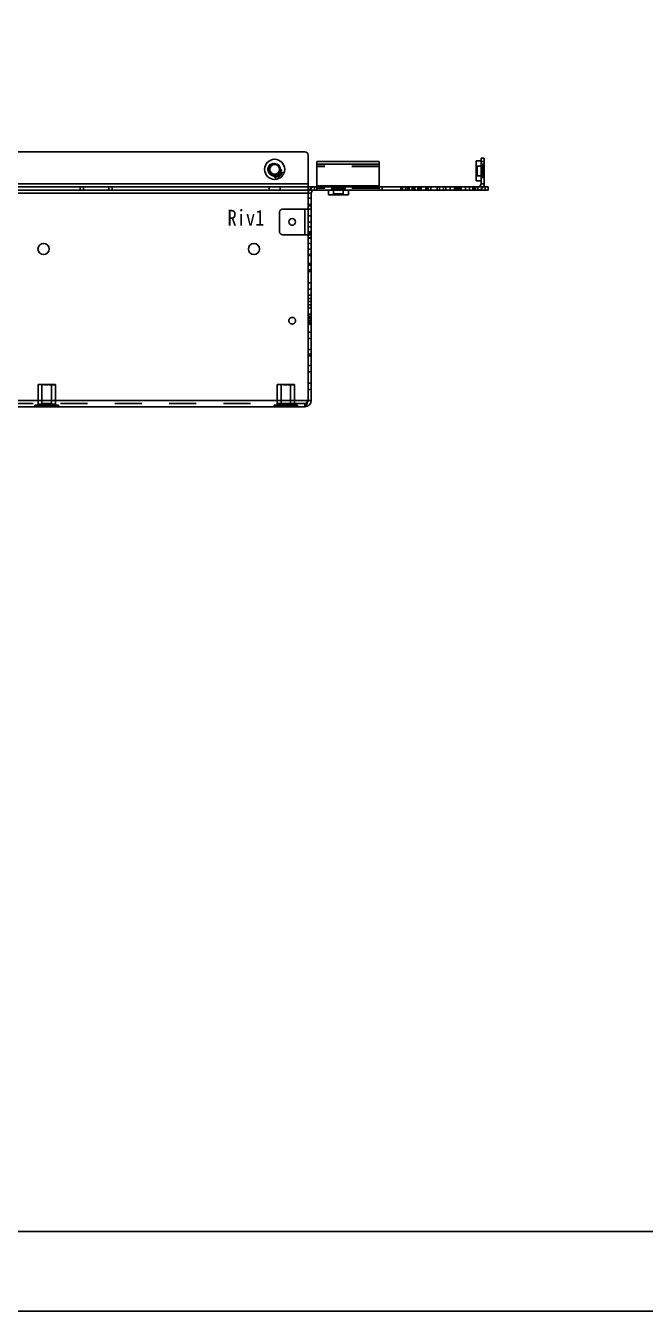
# Model space of a CAD drawing. Header units: millimetres. Extents: x 0 to 8948, y -1340 to 1100.
# Drawn here: x 2296.4 to 2490.8, y 0 to 403.5 of the extents above; entities that cross this region are included whole.
import ezdxf

# ---------------------------------------------------------------- set-up
doc = ezdxf.new("R2010")
doc.units = ezdxf.units.MM
doc.header["$LTSCALE"] = 85.25
doc.linetypes.add('HIDDEN', pattern=[0.2, 0.1, -0.1])
doc.layers.get('0').update_dxf_attribs({"linetype": 'CONTINUOUS'})
for name, color, linetype in [('02___PRT_ALL_AXES', 7, 'CONTINUOUS'), ('03___PRT_ALL_CURVES', 7, 'CONTINUOUS'), ('DEFAULT_2', 8, 'HIDDEN')]:
    doc.layers.add(name, color=color, linetype=linetype)
doc.styles.get("Standard").update_dxf_attribs({"font": 'txt', "width": 0.85})

msp = doc.modelspace()

# ---------------------------------------------------------------- linework, layer by layer
at = {"color": 7, "linetype": 'Continuous'}
for p, q in [((2384.039, 363.899), (2276.539, 363.899)), ((2385.039, 351.899), (2385.039, 362.899)), ((2387.789, 360.899), (2407.289, 360.899)), ((2387.789, 352.899), (2387.789, 360.899)), ((2387.789, 360.02), (2407.289, 360.02)), ((2407.289, 352.899), (2407.289, 360.899)), ((2439.289, 361.049), (2437.789, 361.049)), ((2437.789, 361.049), (2437.789, 354.749)), ((2439.289, 361.899), (2440.289, 361.899)), ((2439.289, 353.899), (2439.289, 361.899)), ((2439.289, 360.899), (2440.289, 360.899)), ((2374.631, 355.933), (2374.644, 355.934)), ((2374.631, 355.933), (2374.635, 355.797)), ((2374.909, 356.234), (2374.898, 356.233)), ((2374.909, 356.234), (2374.902, 356.338)), ((2375.33, 356.102), (2375.124, 356.039)), ((2375.124, 356.039), (2375.135, 356.001)), ((2375.135, 356.001), (2375.341, 356.064)), ((2375.294, 356.455), (2375.302, 356.443)), ((2375.302, 356.443), (2375.378, 356.477)), ((2375.341, 356.064), (2375.33, 356.102)), ((2375.378, 356.477), (2375.625, 356.066)), ((2375.406, 356.481), (2375.893, 356.141)), ((2375.648, 356.079), (2375.406, 356.481)), ((2375.846, 356.261), (2375.441, 356.544)), ((2375.608, 356.002), (2375.569, 355.968)), ((2375.569, 355.968), (2375.577, 355.956)), ((2375.771, 356.09), (2375.695, 356.055)), ((2375.771, 356.742), (2375.846, 356.261)), ((2375.779, 356.078), (2375.771, 356.09)), ((2375.808, 356.678), (2376.027, 356.314)), ((2375.893, 356.141), (2375.808, 356.678)), ((2376.083, 356.356), (2375.87, 356.709)), ((2375.882, 356.779), (2375.925, 356.818)), ((2375.925, 356.818), (2375.917, 356.831)), ((2376.025, 356.256), (2375.984, 356.218)), ((2375.984, 356.218), (2375.991, 356.206)), ((2376.052, 356.834), (2376.07, 356.84)), ((2376.206, 356.352), (2376.132, 356.326)), ((2376.214, 356.34), (2376.206, 356.352)), ((2376.229, 356.787), (2376.248, 356.783)), ((2376.339, 356.552), (2376.345, 356.535)), ((2376.451, 357.663), (2376.439, 357.635)), ((2376.933, 357.462), (2376.451, 357.663)), ((2376.495, 357.579), (2376.91, 357.407)), ((2376.518, 357.453), (2376.495, 357.579)), ((2376.497, 357.447), (2376.518, 357.453)), ((2376.653, 357.201), (2376.539, 357.018)), ((2376.539, 357.018), (2376.572, 356.997)), ((2376.572, 356.997), (2376.686, 357.18)), ((2376.686, 357.18), (2376.653, 357.201)), ((2376.93, 357.364), (2376.92, 357.317)), ((2376.92, 357.317), (2376.933, 357.312)), ((2377.001, 357.514), (2376.979, 357.478)), ((2377.015, 357.508), (2377.001, 357.514)), ((2068.039, 352.899), (2441.539, 352.899)), ((2385.039, 353.899), (2069.039, 353.899)), ((2313.539, 352.899), (2313.539, 351.899)), ((2314.539, 352.899), (2314.539, 351.899)), ((2322.539, 352.899), (2322.539, 351.899)), ((2323.539, 352.899), (2323.539, 351.899)), ((2387.789, 353.191), (2407.289, 353.191)), ((2391.389, 351.899), (2391.389, 350.399)), ((2397.689, 351.899), (2397.689, 350.399)), ((2422.539, 352.899), (2422.539, 351.899)), ((2423.539, 352.899), (2423.539, 351.899)), ((2431.539, 352.899), (2431.539, 351.899)), ((2432.539, 352.899), (2432.539, 351.899)), ((2439.289, 354.749), (2437.789, 354.749)), ((2440.289, 353.899), (2439.289, 353.899)), ((2440.539, 352.899), (2440.539, 351.899)), ((2441.539, 352.899), (2441.539, 351.899)), ((2385.039, 350.899), (2386.039, 350.899)), ((2386.041, 350.952), (2385.042, 351.006)), ((2391.389, 350.399), (2397.689, 350.399)), ((2386.039, 346.899), (2385.039, 346.899)), ((2386.039, 336.899), (2385.039, 336.899)), ((2385.039, 285.899), (2386.039, 285.899)), ((1723.341, 0), (3273.341, 0))]:
    msp.add_line(p, q, dxfattribs=at)
at = {"color": 3, "linetype": 'Continuous'}
for p, q in [((2440.289, 361.899), (2440.289, 353.899)), ((2069.039, 351.899), (2441.539, 351.899)), ((2385.039, 285.899), (2385.039, 351.899)), ((2385.039, 350.899), (2069.039, 350.899)), ((2386.039, 285.899), (2386.039, 350.899)), ((2386.039, 345.899), (2385.039, 345.899)), ((2385.039, 337.899), (2386.039, 337.899)), ((2385.039, 285.899), (2069.039, 285.899)), ((2070.039, 283.899), (2384.039, 283.899))]:
    msp.add_line(p, q, dxfattribs=at)
at = {"color": 7, "linetype": 'Continuous'}
msp.add_lwpolyline([(1748.341, 25), (3248.341, 25), (3248.341, 1075), (1748.341, 1075)], close=True, dxfattribs=at)
for radius in [3.15, 1.8, 1.5]:
    msp.add_circle((2374.539, 358.399), radius, dxfattribs=at)
for centre, radius, start, end in [((2384.039, 362.899), 1, 0, 90), ((2375.106, 358.017), 1.438, 297.53662, 301.08982), ((2387.039, 350.899), 2, 149.85065, 176.92308), ((2438.289, 353.899), 1, 270, 0), ((2384.039, 285.899), 1, 324.96851, 0)]:
    msp.add_arc(centre, radius, start, end, dxfattribs=at)
at = {"color": 3, "linetype": 'Continuous'}
for centre, radius, start, end in [((2387.039, 350.899), 1, 90, 180), ((2438.289, 353.899), 2, 329.86467, 0), ((2384.039, 285.899), 2, 270, 0)]:
    msp.add_arc(centre, radius, start, end, dxfattribs=at)
at = {"color": 7, "linetype": 'Continuous'}
for points in [[(2374.642, 356.308), (2374.611, 356.276), (2374.599, 356.239), (2374.603, 356.197)], [(2374.603, 356.197), (2374.607, 356.163), (2374.622, 356.133), (2374.65, 356.109)], [(2374.635, 355.797), (2374.686, 355.774), (2374.741, 355.766), (2374.8, 355.772)], [(2374.767, 356.364), (2374.713, 356.358), (2374.671, 356.339), (2374.642, 356.308)], [(2374.71, 355.83), (2374.676, 355.855), (2374.654, 355.89), (2374.644, 355.934)], [(2374.65, 356.231), (2374.647, 356.257), (2374.656, 356.279), (2374.676, 356.3)], [(2374.682, 356.179), (2374.662, 356.193), (2374.652, 356.211), (2374.65, 356.231)], [(2374.65, 356.109), (2374.678, 356.085), (2374.724, 356.061), (2374.791, 356.035)], [(2374.676, 356.3), (2374.695, 356.321), (2374.722, 356.334), (2374.755, 356.338)], [(2374.801, 356.122), (2374.742, 356.145), (2374.702, 356.164), (2374.682, 356.179)], [(2374.816, 355.798), (2374.778, 355.794), (2374.743, 355.804), (2374.71, 355.83)], [(2374.755, 356.338), (2374.823, 356.345), (2374.871, 356.31), (2374.897, 356.234)], [(2374.902, 356.338), (2374.865, 356.36), (2374.819, 356.369), (2374.767, 356.364)], [(2374.791, 356.035), (2374.839, 356.016), (2374.872, 355.999), (2374.894, 355.983)], [(2374.8, 355.772), (2374.863, 355.779), (2374.91, 355.799), (2374.942, 355.834)], [(2374.933, 356.057), (2374.905, 356.077), (2374.861, 356.098), (2374.801, 356.122)], [(2374.903, 355.839), (2374.88, 355.815), (2374.852, 355.802), (2374.816, 355.798)], [(2374.894, 355.983), (2374.916, 355.967), (2374.929, 355.946), (2374.931, 355.919)], [(2374.931, 355.919), (2374.935, 355.89), (2374.925, 355.863), (2374.903, 355.839)], [(2374.982, 355.962), (2374.978, 356.006), (2374.961, 356.038), (2374.933, 356.057)], [(2374.942, 355.834), (2374.974, 355.868), (2374.988, 355.912), (2374.982, 355.962)], [(2375.37, 356.498), (2375.329, 356.473), (2375.304, 356.459), (2375.294, 356.455)], [(2375.441, 356.544), (2375.428, 356.534), (2375.405, 356.519), (2375.37, 356.498)], [(2375.577, 355.956), (2375.617, 355.982), (2375.65, 356.003), (2375.677, 356.019)], [(2375.635, 356.036), (2375.634, 356.029), (2375.625, 356.017), (2375.608, 356.002)], [(2375.625, 356.066), (2375.633, 356.053), (2375.636, 356.043), (2375.635, 356.036)], [(2375.695, 356.055), (2375.678, 356.047), (2375.663, 356.055), (2375.648, 356.079)], [(2375.677, 356.019), (2375.713, 356.041), (2375.747, 356.06), (2375.779, 356.078)], [(2375.917, 356.831), (2375.896, 356.816), (2375.873, 356.801), (2375.848, 356.786)], [(2375.87, 356.709), (2375.861, 356.724), (2375.857, 356.736), (2375.859, 356.746)], [(2375.859, 356.746), (2375.861, 356.756), (2375.869, 356.766), (2375.882, 356.779)], [(2375.991, 356.206), (2376.032, 356.233), (2376.068, 356.255), (2376.101, 356.275)], [(2376.026, 356.944), (2376.024, 356.911), (2376.033, 356.875), (2376.052, 356.834)], [(2376.041, 356.281), (2376.041, 356.274), (2376.035, 356.265), (2376.025, 356.256)], [(2376.066, 357.034), (2376.04, 357.005), (2376.028, 356.975), (2376.026, 356.944)], [(2376.027, 356.314), (2376.036, 356.298), (2376.041, 356.287), (2376.041, 356.281)], [(2376.07, 356.84), (2376.058, 356.867), (2376.052, 356.894), (2376.056, 356.92)], [(2376.056, 356.92), (2376.06, 356.946), (2376.069, 356.968), (2376.086, 356.986)], [(2376.145, 357.077), (2376.115, 357.073), (2376.088, 357.059), (2376.066, 357.034)], [(2376.107, 356.325), (2376.101, 356.329), (2376.093, 356.339), (2376.083, 356.356)], [(2376.086, 356.986), (2376.102, 357.005), (2376.122, 357.015), (2376.144, 357.017)], [(2376.101, 356.275), (2376.125, 356.29), (2376.163, 356.311), (2376.214, 356.34)], [(2376.132, 356.326), (2376.122, 356.322), (2376.113, 356.322), (2376.107, 356.325)], [(2376.144, 357.017), (2376.166, 357.019), (2376.187, 357.012), (2376.206, 356.996)], [(2376.216, 357.06), (2376.198, 357.076), (2376.175, 357.081), (2376.145, 357.077)], [(2376.206, 356.996), (2376.231, 356.973), (2376.239, 356.92), (2376.231, 356.838)], [(2376.25, 356.997), (2376.245, 357.023), (2376.233, 357.044), (2376.216, 357.06)], [(2376.231, 356.838), (2376.229, 356.82), (2376.228, 356.803), (2376.229, 356.787)], [(2376.248, 356.783), (2376.249, 356.813), (2376.256, 356.838), (2376.271, 356.855)], [(2376.251, 356.895), (2376.255, 356.937), (2376.254, 356.97), (2376.25, 356.997)], [(2376.352, 356.947), (2376.312, 356.947), (2376.279, 356.929), (2376.251, 356.895)], [(2376.271, 356.855), (2376.291, 356.876), (2376.316, 356.885), (2376.348, 356.882)], [(2376.345, 356.571), (2376.34, 356.566), (2376.338, 356.559), (2376.339, 356.552)], [(2376.381, 356.587), (2376.364, 356.584), (2376.352, 356.579), (2376.345, 356.571)], [(2376.345, 356.535), (2376.355, 356.525), (2376.372, 356.526), (2376.393, 356.536)], [(2376.348, 356.882), (2376.38, 356.879), (2376.41, 356.866), (2376.438, 356.84)], [(2376.461, 356.902), (2376.428, 356.933), (2376.391, 356.948), (2376.352, 356.947)], [(2376.467, 356.625), (2376.452, 356.608), (2376.423, 356.595), (2376.381, 356.587)], [(2376.393, 356.536), (2376.415, 356.545), (2376.44, 356.565), (2376.468, 356.596)], [(2376.438, 356.84), (2376.473, 356.809), (2376.492, 356.772), (2376.497, 356.73)], [(2376.439, 357.635), (2376.469, 357.559), (2376.488, 357.497), (2376.497, 357.447)], [(2376.53, 356.756), (2376.528, 356.814), (2376.505, 356.863), (2376.461, 356.902)], [(2376.497, 356.73), (2376.502, 356.687), (2376.492, 356.652), (2376.467, 356.625)], [(2376.468, 356.596), (2376.512, 356.644), (2376.533, 356.698), (2376.53, 356.756)], [(2376.91, 357.407), (2376.928, 357.399), (2376.935, 357.385), (2376.93, 357.364)], [(2376.979, 357.478), (2376.967, 357.459), (2376.952, 357.454), (2376.933, 357.462)], [(2376.933, 357.312), (2376.943, 357.341), (2376.956, 357.374), (2376.971, 357.411)], [(2376.971, 357.411), (2376.986, 357.447), (2377.001, 357.479), (2377.015, 357.508)]]:
    msp.add_open_spline(points, degree=3, dxfattribs=at)
at = {"color": 3, "linetype": 'Continuous'}
msp.add_open_spline([(2385.039, 285.899), (2384.958, 285.643), (2384.805, 285.166), (2384.604, 284.609), (2384.426, 284.248), (2384.289, 284.03), (2384.137, 283.899), (2384.039, 283.899)], degree=3, knots=[0, 0, 0, 0, 0.3508799, 0.6538995, 0.7752095, 0.8724418, 1, 1, 1, 1], dxfattribs=at)
at = {"layer": '02___PRT_ALL_AXES', "color": 8, "linetype": 'HIDDEN'}
for p, q in [((2439.289, 359.999), (2440.289, 359.999)), ((2439.289, 355.799), (2439.289, 359.999)), ((2440.289, 355.799), (2440.289, 359.999)), ((2440.289, 357.899), (2439.289, 357.899)), ((2439.289, 355.799), (2440.289, 355.799)), ((2372.789, 352.899), (2376.289, 352.899)), ((2372.789, 352.899), (2372.789, 351.899)), ((2372.789, 351.899), (2376.289, 351.899)), ((2376.289, 352.899), (2376.289, 351.899)), ((2385.039, 351.899), (2385.039, 352.899)), ((2396.039, 352.899), (2393.039, 352.899)), ((2393.039, 351.899), (2393.039, 352.899)), ((2396.039, 351.899), (2393.039, 351.899)), ((2396.039, 351.899), (2396.039, 352.899)), ((2414.139, 352.899), (2418.329, 352.899)), ((2414.139, 352.899), (2414.139, 351.899)), ((2414.139, 351.899), (2418.329, 351.899)), ((2414.629, 352.899), (2414.629, 351.899)), ((2415.599, 352.899), (2415.599, 351.899)), ((2416.229, 352.899), (2416.229, 351.899)), ((2416.239, 352.899), (2416.239, 351.899)), ((2416.729, 352.899), (2416.729, 351.899)), ((2417.699, 352.899), (2417.699, 351.899)), ((2418.329, 352.899), (2418.329, 351.899)), ((2427.529, 352.899), (2429.629, 352.899)), ((2427.529, 352.899), (2427.529, 351.899)), ((2427.529, 351.899), (2429.629, 351.899)), ((2429.629, 352.899), (2429.629, 351.899)), ((2430.989, 352.899), (2433.089, 352.899)), ((2430.989, 352.899), (2430.989, 351.899)), ((2430.989, 351.899), (2433.089, 351.899)), ((2432.039, 351.899), (2432.039, 352.899)), ((2433.089, 352.899), (2433.089, 351.899)), ((2385.039, 335.149), (2386.039, 335.149)), ((2385.039, 331.649), (2385.039, 335.149)), ((2386.039, 331.649), (2386.039, 335.149)), ((2386.039, 333.399), (2385.039, 333.399)), ((2385.039, 331.649), (2386.039, 331.649)), ((2386.039, 310.899), (2385.039, 310.899)), ((2385.039, 309.849), (2386.039, 309.849)), ((2300.339, 284.699), (2300.339, 290.899)), ((2301.539, 290.899), (2304.539, 290.899)), ((2301.539, 283.899), (2301.539, 290.899)), ((2304.539, 283.899), (2304.539, 290.899)), ((2305.739, 284.699), (2305.739, 290.899)), ((2375.339, 284.699), (2375.339, 290.899)), ((2376.539, 290.899), (2379.539, 290.899)), ((2376.539, 283.899), (2376.539, 290.899)), ((2379.539, 283.899), (2379.539, 290.899)), ((2380.739, 284.699), (2380.739, 290.899)), ((2301.539, 284.899), (2304.539, 284.899)), ((2301.539, 283.899), (2304.539, 283.899)), ((2376.539, 284.899), (2379.539, 284.899)), ((2376.539, 283.899), (2379.539, 283.899))]:
    msp.add_line(p, q, dxfattribs=at)
for centre, radius in [((2374.539, 358.399), 2.1), ((2380.039, 310.899), 1.05)]:
    msp.add_circle(centre, radius, dxfattribs=at)
at = {"layer": '02___PRT_ALL_AXES', "color": 3, "linetype": 'Continuous'}
for centre, radius in [((2380.039, 341.899), 1.05), ((2302.039, 333.399), 1.75), ((2368.039, 333.399), 1.75)]:
    msp.add_circle(centre, radius, dxfattribs=at)
at = {"layer": '03___PRT_ALL_CURVES', "color": 8, "linetype": 'HIDDEN'}
msp.add_line((2405.039, 352.899), (2400.039, 352.899), dxfattribs=at)
at = {"layer": 'DEFAULT_2', "color": 8, "linetype": 'HIDDEN'}
for p, q in [((2407.289, 359.899), (2387.789, 359.899)), ((2407.289, 359.313), (2387.789, 359.313)), ((2438.089, 359.399), (2437.789, 359.699)), ((2439.959, 359.399), (2438.089, 359.399)), ((2438.089, 359.399), (2438.089, 356.399)), ((2439.669, 360.024), (2439.289, 360.024)), ((2440.159, 360.024), (2439.669, 359.798)), ((2439.669, 355.774), (2439.669, 360.024)), ((2440.259, 359.699), (2439.959, 359.399)), ((2439.959, 359.399), (2439.959, 356.399)), ((2440.259, 360.024), (2440.159, 360.024)), ((2440.159, 360.024), (2440.159, 355.774)), ((2440.259, 355.774), (2440.259, 360.024)), ((2437.809, 357.163), (2437.789, 357.163)), ((2437.789, 357.135), (2437.809, 357.135)), ((2437.809, 357.079), (2437.789, 357.079)), ((2437.809, 357.014), (2437.789, 357.014)), ((2437.809, 357.008), (2437.789, 357.008)), ((2437.789, 356.978), (2437.809, 356.978)), ((2437.809, 356.962), (2437.789, 356.962)), ((2437.789, 356.959), (2437.809, 356.959)), ((2437.809, 356.953), (2437.789, 356.953)), ((2437.809, 356.947), (2437.789, 356.947)), ((2437.809, 356.911), (2437.789, 356.911)), ((2437.789, 356.907), (2437.809, 356.907)), ((2437.809, 356.864), (2437.789, 356.864)), ((2437.809, 356.817), (2437.789, 356.817)), ((2437.789, 356.812), (2437.809, 356.812)), ((2437.809, 356.701), (2437.789, 356.701)), ((2437.809, 356.68), (2437.789, 356.68)), ((2437.809, 356.578), (2437.789, 356.578)), ((2437.809, 356.577), (2437.789, 356.577)), ((2437.809, 356.56), (2437.789, 356.56)), ((2437.809, 356.534), (2437.789, 356.534)), ((2437.809, 356.518), (2437.789, 356.518)), ((2437.809, 356.517), (2437.789, 356.517)), ((2437.809, 356.517), (2437.789, 356.517)), ((2437.809, 356.497), (2437.789, 356.497)), ((2437.809, 356.496), (2437.789, 356.496)), ((2437.809, 356.486), (2437.789, 356.486)), ((2437.809, 356.447), (2437.789, 356.447)), ((2437.809, 356.444), (2437.789, 356.444)), ((2437.809, 356.42), (2437.789, 356.42)), ((2437.809, 356.402), (2437.789, 356.402)), ((2438.089, 356.399), (2437.789, 356.099)), ((2437.809, 356.395), (2437.789, 356.395)), ((2437.809, 356.383), (2437.789, 356.383)), ((2437.809, 356.382), (2437.789, 356.382)), ((2437.809, 356.355), (2437.789, 356.355)), ((2437.809, 356.34), (2437.789, 356.34)), ((2437.809, 356.338), (2437.789, 356.338)), ((2437.809, 356.334), (2437.789, 356.334)), ((2437.789, 356.331), (2437.809, 356.331)), ((2437.809, 356.318), (2437.789, 356.318)), ((2437.809, 356.287), (2437.789, 356.287)), ((2437.809, 356.286), (2437.789, 356.286)), ((2437.789, 356.283), (2437.809, 356.283)), ((2437.809, 356.279), (2437.789, 356.279)), ((2437.809, 356.256), (2437.789, 356.256)), ((2437.809, 356.246), (2437.789, 356.246)), ((2437.809, 356.242), (2437.789, 356.242)), ((2437.809, 356.23), (2437.789, 356.23)), ((2437.789, 356.209), (2437.809, 356.209)), ((2437.809, 356.178), (2437.789, 356.178)), ((2437.809, 356.125), (2437.789, 356.125)), ((2437.809, 356.096), (2437.789, 356.096)), ((2437.809, 356.087), (2437.789, 356.087)), ((2437.809, 356.071), (2437.789, 356.071)), ((2437.809, 356.052), (2437.789, 356.052)), ((2437.789, 356.044), (2437.809, 356.044)), ((2437.809, 356.036), (2437.789, 356.036)), ((2437.789, 356.035), (2437.809, 356.035)), ((2437.789, 356.028), (2437.809, 356.028)), ((2437.809, 355.998), (2437.789, 355.998)), ((2437.809, 355.981), (2437.789, 355.981)), ((2437.809, 355.977), (2437.789, 355.977)), ((2437.809, 355.955), (2437.789, 355.955)), ((2437.809, 355.943), (2437.789, 355.943)), ((2437.809, 355.865), (2437.789, 355.865)), ((2437.809, 355.864), (2437.789, 355.864)), ((2437.809, 355.856), (2437.789, 355.856)), ((2437.809, 355.852), (2437.789, 355.852)), ((2437.809, 355.84), (2437.789, 355.84)), ((2437.809, 355.839), (2437.789, 355.839)), ((2437.809, 355.838), (2437.789, 355.838)), ((2437.789, 355.826), (2437.809, 355.826)), ((2437.809, 355.825), (2437.789, 355.825)), ((2437.789, 355.823), (2437.809, 355.823)), ((2437.789, 355.814), (2437.809, 355.814)), ((2437.809, 355.808), (2437.789, 355.808)), ((2437.809, 355.8), (2437.789, 355.8)), ((2437.809, 355.781), (2437.789, 355.781)), ((2437.809, 355.775), (2437.789, 355.775)), ((2437.809, 355.761), (2437.789, 355.761)), ((2437.809, 355.756), (2437.789, 355.756)), ((2437.809, 355.734), (2437.789, 355.734)), ((2437.809, 355.733), (2437.789, 355.733)), ((2437.809, 355.731), (2437.789, 355.731)), ((2437.809, 355.718), (2437.789, 355.718)), ((2437.789, 355.706), (2437.809, 355.706)), ((2437.809, 355.697), (2437.789, 355.697)), ((2437.809, 355.679), (2437.789, 355.679)), ((2437.809, 355.641), (2437.789, 355.641)), ((2437.809, 355.622), (2437.789, 355.622)), ((2437.809, 355.609), (2437.789, 355.609)), ((2437.809, 355.602), (2437.789, 355.602)), ((2437.809, 355.59), (2437.789, 355.59)), ((2437.809, 355.579), (2437.789, 355.579)), ((2437.809, 355.578), (2437.789, 355.578)), ((2437.789, 355.566), (2437.809, 355.566)), ((2437.809, 355.564), (2437.789, 355.564)), ((2437.809, 355.557), (2437.789, 355.557)), ((2437.789, 355.555), (2437.809, 355.555)), ((2437.789, 355.552), (2437.809, 355.552)), ((2437.809, 355.539), (2437.789, 355.539)), ((2437.809, 355.536), (2437.789, 355.536)), ((2437.809, 355.535), (2437.789, 355.535)), ((2437.809, 355.519), (2437.789, 355.519)), ((2437.809, 355.502), (2437.789, 355.502)), ((2437.809, 355.501), (2437.789, 355.501)), ((2437.809, 355.483), (2437.789, 355.483)), ((2437.809, 355.468), (2437.789, 355.468)), ((2437.809, 355.462), (2437.789, 355.462)), ((2437.789, 355.456), (2437.809, 355.456)), ((2437.809, 355.434), (2437.789, 355.434)), ((2437.809, 355.433), (2437.789, 355.433)), ((2437.809, 355.419), (2437.789, 355.419)), ((2437.809, 355.339), (2437.789, 355.339)), ((2437.809, 355.334), (2437.789, 355.334)), ((2437.809, 355.33), (2437.789, 355.33)), ((2437.809, 355.298), (2437.789, 355.298)), ((2437.789, 355.297), (2437.809, 355.297)), ((2437.809, 355.272), (2437.789, 355.272)), ((2437.789, 355.27), (2437.809, 355.27)), ((2437.809, 357.163), (2437.809, 356.812)), ((2437.809, 356.701), (2437.809, 355.27)), ((2439.959, 356.399), (2438.089, 356.399)), ((2439.669, 355.774), (2439.289, 355.774)), ((2440.159, 355.774), (2439.669, 355.999)), ((2440.259, 356.099), (2439.959, 356.399)), ((2440.259, 355.774), (2440.159, 355.774)), ((2386.039, 352.899), (2386.039, 351.899)), ((2387.039, 351.899), (2387.039, 352.899)), ((2387.789, 352.899), (2387.789, 351.899)), ((2407.289, 352.484), (2387.789, 352.484)), ((2396.664, 352.869), (2392.414, 352.869)), ((2392.414, 352.869), (2392.414, 352.769)), ((2396.664, 352.769), (2392.414, 352.769)), ((2392.639, 352.279), (2392.414, 352.769)), ((2396.664, 352.279), (2392.414, 352.279)), ((2392.414, 352.279), (2392.414, 351.899)), ((2393.039, 352.569), (2392.739, 352.869)), ((2396.039, 352.569), (2393.039, 352.569)), ((2393.039, 352.569), (2393.039, 350.699)), ((2396.039, 352.569), (2396.339, 352.869)), ((2396.039, 352.569), (2396.039, 350.699)), ((2396.439, 352.279), (2396.664, 352.769)), ((2396.664, 352.869), (2396.664, 352.769)), ((2396.664, 352.279), (2396.664, 351.899)), ((2407.289, 352.899), (2407.289, 351.899)), ((2408.289, 351.899), (2408.289, 352.899)), ((2417.989, 351.899), (2417.989, 352.899)), ((2418.479, 351.899), (2418.479, 352.899)), ((2419.449, 351.899), (2419.449, 352.899)), ((2419.589, 351.899), (2419.589, 352.899)), ((2420.079, 351.899), (2420.079, 352.899)), ((2420.179, 351.899), (2420.179, 352.899)), ((2420.489, 351.899), (2420.489, 352.899)), ((2420.499, 351.899), (2420.499, 352.899)), ((2421.929, 351.899), (2421.929, 352.899)), ((2422.729, 351.899), (2422.729, 352.899)), ((2425.479, 351.899), (2425.479, 352.899)), ((2426.289, 351.899), (2426.289, 352.899)), ((2428.289, 351.899), (2428.289, 352.899)), ((2431.679, 351.899), (2431.679, 352.899)), ((2434.429, 351.899), (2434.429, 352.899)), ((2435.629, 351.899), (2435.629, 352.899)), ((2435.689, 351.899), (2435.689, 352.899)), ((2436.689, 351.899), (2436.689, 352.899)), ((2436.699, 351.899), (2436.699, 352.899)), ((2436.979, 351.899), (2436.979, 352.899)), ((2437.589, 351.899), (2437.589, 352.899)), ((2438.289, 351.899), (2438.289, 352.899)), ((2385.039, 349.328), (2386.039, 349.328)), ((2386.039, 347.328), (2385.039, 347.328)), ((2393.039, 350.699), (2392.739, 350.399)), ((2396.039, 350.699), (2393.039, 350.699)), ((2394.603, 350.419), (2394.984, 350.419)), ((2394.603, 350.419), (2394.603, 350.399)), ((2394.603, 350.419), (2394.603, 350.399)), ((2394.631, 350.419), (2394.631, 350.399)), ((2394.635, 350.399), (2394.635, 350.419)), ((2394.642, 350.419), (2394.642, 350.399)), ((2394.644, 350.419), (2394.644, 350.399)), ((2394.65, 350.419), (2394.65, 350.399)), ((2394.65, 350.419), (2394.65, 350.399)), ((2394.676, 350.419), (2394.676, 350.399)), ((2394.682, 350.419), (2394.682, 350.399)), ((2394.71, 350.419), (2394.71, 350.399)), ((2394.755, 350.419), (2394.755, 350.399)), ((2394.767, 350.419), (2394.767, 350.399)), ((2394.791, 350.419), (2394.791, 350.399)), ((2394.8, 350.419), (2394.8, 350.399)), ((2394.801, 350.419), (2394.801, 350.399)), ((2394.816, 350.419), (2394.816, 350.399)), ((2394.894, 350.419), (2394.894, 350.399)), ((2394.898, 350.419), (2394.898, 350.399)), ((2394.902, 350.399), (2394.902, 350.419)), ((2394.903, 350.419), (2394.903, 350.399)), ((2394.909, 350.419), (2394.909, 350.399)), ((2394.931, 350.419), (2394.931, 350.399)), ((2394.932, 350.399), (2394.932, 350.419)), ((2394.933, 350.419), (2394.933, 350.399)), ((2394.942, 350.419), (2394.942, 350.399)), ((2394.982, 350.419), (2394.982, 350.399)), ((2394.984, 350.399), (2394.984, 350.419)), ((2395.124, 350.419), (2397.015, 350.419)), ((2395.124, 350.419), (2395.124, 350.399)), ((2395.135, 350.419), (2395.135, 350.399)), ((2395.294, 350.419), (2395.294, 350.399)), ((2395.302, 350.419), (2395.302, 350.399)), ((2395.33, 350.419), (2395.33, 350.399)), ((2395.341, 350.419), (2395.341, 350.399)), ((2395.37, 350.419), (2395.37, 350.399)), ((2395.378, 350.419), (2395.378, 350.399)), ((2395.406, 350.419), (2395.406, 350.399)), ((2395.441, 350.399), (2395.441, 350.419)), ((2395.569, 350.419), (2395.569, 350.399)), ((2395.577, 350.399), (2395.577, 350.419)), ((2395.608, 350.419), (2395.608, 350.399)), ((2395.625, 350.399), (2395.625, 350.419)), ((2395.635, 350.419), (2395.635, 350.399)), ((2395.648, 350.419), (2395.648, 350.399)), ((2395.677, 350.419), (2395.677, 350.399)), ((2395.695, 350.399), (2395.695, 350.419)), ((2395.771, 350.419), (2395.771, 350.399)), ((2395.771, 350.419), (2395.771, 350.399)), ((2395.779, 350.419), (2395.779, 350.399)), ((2395.808, 350.419), (2395.808, 350.399)), ((2395.846, 350.419), (2395.846, 350.399)), ((2395.848, 350.419), (2395.848, 350.399)), ((2395.859, 350.419), (2395.859, 350.399)), ((2395.859, 350.419), (2395.859, 350.399)), ((2395.87, 350.399), (2395.87, 350.419)), ((2395.882, 350.419), (2395.882, 350.399)), ((2395.893, 350.419), (2395.893, 350.399)), ((2395.917, 350.399), (2395.917, 350.419)), ((2395.925, 350.419), (2395.925, 350.399)), ((2395.984, 350.419), (2395.984, 350.399)), ((2395.991, 350.399), (2395.991, 350.419)), ((2396.025, 350.419), (2396.025, 350.399)), ((2396.026, 350.419), (2396.026, 350.399)), ((2396.027, 350.399), (2396.027, 350.419)), ((2396.039, 350.699), (2396.339, 350.399)), ((2396.041, 350.419), (2396.041, 350.399)), ((2396.052, 350.419), (2396.052, 350.399)), ((2396.055, 350.419), (2396.055, 350.399)), ((2396.056, 350.419), (2396.056, 350.399)), ((2396.066, 350.419), (2396.066, 350.399)), ((2396.07, 350.399), (2396.07, 350.419)), ((2396.083, 350.419), (2396.083, 350.399)), ((2396.086, 350.419), (2396.086, 350.399)), ((2396.101, 350.419), (2396.101, 350.399)), ((2396.107, 350.419), (2396.107, 350.399)), ((2396.132, 350.399), (2396.132, 350.419)), ((2396.144, 350.419), (2396.144, 350.399)), ((2396.145, 350.419), (2396.145, 350.399)), ((2396.206, 350.419), (2396.206, 350.399)), ((2396.206, 350.419), (2396.206, 350.399)), ((2396.214, 350.419), (2396.214, 350.399)), ((2396.216, 350.419), (2396.216, 350.399)), ((2396.229, 350.419), (2396.229, 350.399)), ((2396.231, 350.419), (2396.231, 350.399)), ((2396.234, 350.399), (2396.234, 350.419)), ((2396.248, 350.399), (2396.248, 350.419)), ((2396.25, 350.419), (2396.25, 350.399)), ((2396.251, 350.419), (2396.251, 350.399)), ((2396.254, 350.399), (2396.254, 350.419)), ((2396.271, 350.419), (2396.271, 350.399)), ((2396.339, 350.419), (2396.339, 350.399)), ((2396.345, 350.399), (2396.345, 350.419)), ((2396.348, 350.419), (2396.348, 350.399)), ((2396.352, 350.419), (2396.352, 350.399)), ((2396.381, 350.419), (2396.381, 350.399)), ((2396.393, 350.419), (2396.393, 350.399)), ((2396.438, 350.419), (2396.438, 350.399)), ((2396.439, 350.399), (2396.439, 350.419)), ((2396.451, 350.419), (2396.451, 350.399)), ((2396.461, 350.419), (2396.461, 350.399)), ((2396.467, 350.419), (2396.467, 350.399)), ((2396.468, 350.419), (2396.468, 350.399)), ((2396.495, 350.419), (2396.495, 350.399)), ((2396.497, 350.419), (2396.497, 350.399)), ((2396.498, 350.399), (2396.498, 350.419)), ((2396.518, 350.419), (2396.518, 350.399)), ((2396.53, 350.419), (2396.53, 350.399)), ((2396.539, 350.419), (2396.539, 350.399)), ((2396.572, 350.419), (2396.572, 350.399)), ((2396.653, 350.419), (2396.653, 350.399)), ((2396.686, 350.419), (2396.686, 350.399)), ((2396.91, 350.399), (2396.91, 350.419)), ((2396.92, 350.419), (2396.92, 350.399)), ((2396.93, 350.419), (2396.93, 350.399)), ((2396.932, 350.399), (2396.932, 350.419)), ((2396.933, 350.419), (2396.933, 350.399)), ((2396.933, 350.399), (2396.933, 350.419)), ((2396.971, 350.419), (2396.971, 350.399)), ((2396.979, 350.399), (2396.979, 350.419)), ((2397.001, 350.419), (2397.001, 350.399)), ((2397.015, 350.419), (2397.015, 350.399)), ((2376.039, 338.899), (2376.039, 344.899)), ((2385.039, 345.899), (2377.039, 345.899)), ((2384.039, 345.899), (2384.039, 337.899)), ((2386.039, 343.828), (2385.039, 343.828)), ((2385.039, 341.828), (2386.039, 341.828)), ((2386.039, 340.399), (2385.039, 340.399)), ((2377.039, 337.899), (2385.039, 337.899)), ((2385.039, 338.828), (2386.039, 338.828)), ((2386.039, 338.399), (2385.039, 338.399)), ((2386.039, 336.828), (2385.039, 336.828)), ((2386.039, 333.328), (2385.039, 333.328)), ((2385.039, 331.328), (2386.039, 331.328)), ((2386.039, 328.899), (2385.039, 328.899)), ((2385.039, 328.328), (2386.039, 328.328)), ((2386.039, 326.899), (2385.039, 326.899)), ((2386.039, 326.328), (2385.039, 326.328)), ((2386.039, 322.828), (2385.039, 322.828)), ((2385.039, 320.828), (2386.039, 320.828)), ((2386.039, 318.899), (2385.039, 318.899)), ((2385.039, 317.828), (2386.039, 317.828)), ((2386.039, 316.899), (2385.039, 316.899)), ((2386.039, 315.828), (2385.039, 315.828)), ((2386.039, 314.899), (2385.039, 314.899)), ((2386.039, 312.899), (2385.039, 312.899)), ((2386.039, 312.328), (2385.039, 312.328)), ((2386.039, 311.949), (2385.039, 311.949)), ((2386.039, 311.534), (2385.039, 311.534)), ((2386.039, 310.331), (2385.039, 310.331)), ((2385.039, 310.328), (2386.039, 310.328)), ((2385.039, 307.328), (2386.039, 307.328)), ((2386.039, 305.328), (2385.039, 305.328)), ((2386.039, 301.849), (2385.039, 301.849)), ((2386.039, 301.828), (2385.039, 301.828)), ((2386.039, 300.349), (2385.039, 300.349)), ((2385.039, 299.828), (2386.039, 299.828)), ((2385.039, 296.828), (2386.039, 296.828)), ((2386.039, 294.828), (2385.039, 294.828)), ((2300.339, 290.899), (2305.739, 290.899)), ((2300.339, 284.699), (2300.339, 290.899)), ((2302.351, 290.799), (2302.351, 290.899)), ((2302.351, 290.799), (2303.417, 290.799)), ((2302.419, 290.899), (2302.419, 290.799)), ((2302.475, 290.799), (2302.475, 290.899)), ((2302.529, 290.899), (2302.529, 290.799)), ((2302.606, 290.899), (2302.606, 290.799)), ((2302.763, 290.799), (2302.763, 290.899)), ((2302.854, 290.899), (2302.854, 290.799)), ((2302.93, 290.799), (2302.93, 290.899)), ((2303.223, 290.799), (2303.223, 290.899)), ((2303.23, 290.899), (2303.23, 290.799)), ((2303.277, 290.899), (2303.277, 290.799)), ((2303.349, 290.799), (2303.349, 290.899)), ((2303.417, 290.899), (2303.417, 290.799)), ((2303.706, 290.899), (2303.706, 290.799)), ((2303.706, 290.799), (2305.664, 290.799)), ((2303.732, 290.899), (2303.732, 290.799)), ((2303.734, 290.899), (2303.734, 290.799)), ((2303.783, 290.899), (2303.783, 290.799)), ((2303.822, 290.899), (2303.822, 290.799)), ((2303.824, 290.899), (2303.824, 290.799)), ((2303.856, 290.899), (2303.856, 290.799)), ((2303.897, 290.899), (2303.897, 290.799)), ((2303.933, 290.899), (2303.933, 290.799)), ((2303.934, 290.899), (2303.934, 290.799)), ((2303.989, 290.899), (2303.989, 290.799)), ((2304.006, 290.899), (2304.006, 290.799)), ((2304.039, 290.899), (2304.039, 290.799)), ((2304.069, 290.899), (2304.069, 290.799)), ((2304.078, 290.899), (2304.078, 290.799)), ((2304.106, 290.899), (2304.106, 290.799)), ((2304.108, 290.899), (2304.108, 290.799)), ((2304.11, 290.899), (2304.11, 290.799)), ((2304.118, 290.899), (2304.118, 290.799)), ((2304.154, 290.899), (2304.154, 290.799)), ((2304.162, 290.899), (2304.162, 290.799)), ((2304.175, 290.899), (2304.175, 290.799)), ((2304.181, 290.899), (2304.181, 290.799)), ((2304.183, 290.899), (2304.183, 290.799)), ((2304.222, 290.899), (2304.222, 290.799)), ((2304.225, 290.899), (2304.225, 290.799)), ((2304.25, 290.899), (2304.25, 290.799)), ((2304.266, 290.899), (2304.266, 290.799)), ((2304.272, 290.899), (2304.272, 290.799)), ((2304.277, 290.899), (2304.277, 290.799)), ((2304.278, 290.899), (2304.278, 290.799)), ((2304.28, 290.899), (2304.28, 290.799)), ((2304.322, 290.899), (2304.322, 290.799)), ((2304.339, 290.899), (2304.339, 290.799)), ((2304.343, 290.899), (2304.343, 290.799)), ((2304.346, 290.899), (2304.346, 290.799)), ((2304.354, 290.799), (2304.354, 290.899)), ((2304.361, 290.899), (2304.361, 290.799)), ((2304.385, 290.899), (2304.385, 290.799)), ((2304.387, 290.899), (2304.387, 290.799)), ((2304.419, 290.899), (2304.419, 290.799)), ((2304.429, 290.899), (2304.429, 290.799)), ((2304.457, 290.899), (2304.457, 290.799)), ((2304.498, 290.899), (2304.498, 290.799)), ((2304.506, 290.799), (2304.506, 290.899)), ((2304.508, 290.899), (2304.508, 290.799)), ((2304.526, 290.899), (2304.526, 290.799)), ((2304.532, 290.899), (2304.532, 290.799)), ((2304.542, 290.899), (2304.542, 290.799)), ((2304.546, 290.899), (2304.546, 290.799)), ((2304.562, 290.899), (2304.562, 290.799)), ((2304.588, 290.899), (2304.588, 290.799)), ((2304.612, 290.899), (2304.612, 290.799)), ((2304.616, 290.899), (2304.616, 290.799)), ((2304.625, 290.899), (2304.625, 290.799)), ((2304.63, 290.899), (2304.63, 290.799)), ((2304.631, 290.899), (2304.631, 290.799)), ((2304.644, 290.899), (2304.644, 290.799)), ((2304.646, 290.899), (2304.646, 290.799)), ((2304.65, 290.899), (2304.65, 290.799)), ((2304.674, 290.899), (2304.674, 290.799)), ((2304.72, 290.899), (2304.72, 290.799)), ((2304.768, 290.899), (2304.768, 290.799)), ((2304.772, 290.899), (2304.772, 290.799)), ((2304.78, 290.899), (2304.78, 290.799)), ((2304.796, 290.899), (2304.796, 290.799)), ((2304.798, 290.899), (2304.798, 290.799)), ((2304.807, 290.899), (2304.807, 290.799)), ((2304.831, 290.899), (2304.831, 290.799)), ((2304.839, 290.899), (2304.839, 290.799)), ((2304.842, 290.899), (2304.842, 290.799)), ((2304.857, 290.899), (2304.857, 290.799)), ((2304.865, 290.899), (2304.865, 290.799)), ((2304.869, 290.899), (2304.869, 290.799)), ((2304.884, 290.899), (2304.884, 290.799)), ((2304.963, 290.899), (2304.963, 290.799)), ((2304.987, 290.899), (2304.987, 290.799)), ((2305.007, 290.899), (2305.007, 290.799)), ((2305.012, 290.899), (2305.012, 290.799)), ((2305.633, 290.799), (2305.633, 290.899)), ((2305.664, 290.799), (2305.664, 290.899)), ((2305.739, 284.699), (2305.739, 290.899)), ((2375.339, 290.899), (2380.739, 290.899)), ((2375.339, 284.699), (2375.339, 290.899)), ((2377.351, 290.799), (2377.351, 290.899)), ((2377.351, 290.799), (2378.417, 290.799)), ((2377.419, 290.899), (2377.419, 290.799)), ((2377.475, 290.799), (2377.475, 290.899)), ((2377.529, 290.899), (2377.529, 290.799)), ((2377.606, 290.899), (2377.606, 290.799)), ((2377.763, 290.799), (2377.763, 290.899)), ((2377.854, 290.899), (2377.854, 290.799)), ((2377.93, 290.799), (2377.93, 290.899)), ((2378.223, 290.799), (2378.223, 290.899)), ((2378.23, 290.899), (2378.23, 290.799)), ((2378.277, 290.899), (2378.277, 290.799)), ((2378.349, 290.799), (2378.349, 290.899)), ((2378.417, 290.899), (2378.417, 290.799)), ((2378.706, 290.899), (2378.706, 290.799)), ((2378.706, 290.799), (2380.664, 290.799)), ((2378.732, 290.899), (2378.732, 290.799)), ((2378.734, 290.899), (2378.734, 290.799)), ((2378.783, 290.899), (2378.783, 290.799)), ((2378.822, 290.899), (2378.822, 290.799)), ((2378.824, 290.899), (2378.824, 290.799)), ((2378.856, 290.899), (2378.856, 290.799)), ((2378.897, 290.899), (2378.897, 290.799)), ((2378.933, 290.899), (2378.933, 290.799)), ((2378.934, 290.899), (2378.934, 290.799)), ((2378.989, 290.899), (2378.989, 290.799)), ((2379.006, 290.899), (2379.006, 290.799)), ((2379.039, 290.899), (2379.039, 290.799)), ((2379.069, 290.899), (2379.069, 290.799)), ((2379.078, 290.899), (2379.078, 290.799)), ((2379.106, 290.899), (2379.106, 290.799)), ((2379.108, 290.899), (2379.108, 290.799)), ((2379.11, 290.899), (2379.11, 290.799)), ((2379.118, 290.899), (2379.118, 290.799)), ((2379.154, 290.899), (2379.154, 290.799)), ((2379.162, 290.899), (2379.162, 290.799)), ((2379.175, 290.899), (2379.175, 290.799)), ((2379.181, 290.899), (2379.181, 290.799)), ((2379.183, 290.899), (2379.183, 290.799)), ((2379.222, 290.899), (2379.222, 290.799)), ((2379.225, 290.899), (2379.225, 290.799)), ((2379.25, 290.899), (2379.25, 290.799)), ((2379.266, 290.899), (2379.266, 290.799)), ((2379.272, 290.899), (2379.272, 290.799)), ((2379.277, 290.899), (2379.277, 290.799)), ((2379.278, 290.899), (2379.278, 290.799)), ((2379.28, 290.899), (2379.28, 290.799)), ((2379.322, 290.899), (2379.322, 290.799)), ((2379.339, 290.899), (2379.339, 290.799)), ((2379.343, 290.899), (2379.343, 290.799)), ((2379.346, 290.899), (2379.346, 290.799)), ((2379.354, 290.799), (2379.354, 290.899)), ((2379.361, 290.899), (2379.361, 290.799)), ((2379.385, 290.899), (2379.385, 290.799)), ((2379.387, 290.899), (2379.387, 290.799)), ((2379.419, 290.899), (2379.419, 290.799)), ((2379.429, 290.899), (2379.429, 290.799)), ((2379.457, 290.899), (2379.457, 290.799)), ((2379.498, 290.899), (2379.498, 290.799)), ((2379.506, 290.799), (2379.506, 290.899)), ((2379.508, 290.899), (2379.508, 290.799)), ((2379.526, 290.899), (2379.526, 290.799)), ((2379.532, 290.899), (2379.532, 290.799)), ((2379.542, 290.899), (2379.542, 290.799)), ((2379.546, 290.899), (2379.546, 290.799)), ((2379.562, 290.899), (2379.562, 290.799)), ((2379.588, 290.899), (2379.588, 290.799)), ((2379.612, 290.899), (2379.612, 290.799)), ((2379.616, 290.899), (2379.616, 290.799)), ((2379.625, 290.899), (2379.625, 290.799)), ((2379.63, 290.899), (2379.63, 290.799)), ((2379.631, 290.899), (2379.631, 290.799)), ((2379.644, 290.899), (2379.644, 290.799)), ((2379.646, 290.899), (2379.646, 290.799)), ((2379.65, 290.899), (2379.65, 290.799)), ((2379.674, 290.899), (2379.674, 290.799)), ((2379.72, 290.899), (2379.72, 290.799)), ((2379.768, 290.899), (2379.768, 290.799)), ((2379.772, 290.899), (2379.772, 290.799)), ((2379.78, 290.899), (2379.78, 290.799)), ((2379.796, 290.899), (2379.796, 290.799)), ((2379.798, 290.899), (2379.798, 290.799)), ((2379.807, 290.899), (2379.807, 290.799)), ((2379.831, 290.899), (2379.831, 290.799)), ((2379.839, 290.899), (2379.839, 290.799)), ((2379.842, 290.899), (2379.842, 290.799)), ((2379.857, 290.899), (2379.857, 290.799)), ((2379.865, 290.899), (2379.865, 290.799)), ((2379.869, 290.899), (2379.869, 290.799)), ((2379.884, 290.899), (2379.884, 290.799)), ((2379.963, 290.899), (2379.963, 290.799)), ((2379.987, 290.899), (2379.987, 290.799)), ((2380.007, 290.899), (2380.007, 290.799)), ((2380.012, 290.899), (2380.012, 290.799)), ((2380.633, 290.799), (2380.633, 290.899)), ((2380.664, 290.799), (2380.664, 290.899)), ((2380.739, 284.699), (2380.739, 290.899)), ((2386.039, 291.328), (2385.039, 291.328)), ((2385.039, 289.328), (2386.039, 289.328)), ((2384.039, 284.899), (2070.039, 284.899)), ((2299.344, 284.399), (2306.734, 284.399)), ((2299.344, 284.399), (2299.344, 283.899)), ((2300.339, 284.699), (2305.739, 284.699)), ((2300.539, 284.699), (2300.539, 284.399)), ((2301.192, 284.399), (2301.192, 283.899)), ((2304.887, 284.399), (2304.887, 283.899)), ((2305.539, 284.699), (2305.539, 284.399)), ((2306.734, 284.399), (2306.734, 283.899)), ((2374.344, 284.399), (2381.734, 284.399)), ((2374.344, 284.399), (2374.344, 283.899)), ((2375.339, 284.699), (2380.739, 284.699)), ((2375.539, 284.699), (2375.539, 284.399)), ((2376.192, 284.399), (2376.192, 283.899)), ((2379.887, 284.399), (2379.887, 283.899)), ((2380.539, 284.699), (2380.539, 284.399)), ((2381.734, 284.399), (2381.734, 283.899)), ((2384.039, 284.899), (2384.039, 283.899))]:
    msp.add_line(p, q, dxfattribs=at)
for radius in [2.125, 1.9]:
    msp.add_circle((2374.539, 358.399), radius, dxfattribs=at)
for centre, radius, start, end in [((2387.039, 350.899), 2, 90, 149.85065), ((2438.289, 353.899), 2, 270, 329.86467), ((2387.039, 350.899), 2, 176.92308, 180), ((2377.039, 344.899), 1, 90, 180), ((2377.039, 338.899), 1, 180, 270), ((2384.039, 285.899), 1, 270, 324.96851)]:
    msp.add_arc(centre, radius, start, end, dxfattribs=at)
for points, knots in [([(2385.039, 285.899), (2384.957, 285.77), (2384.8, 285.524), (2384.525, 285.145), (2384.232, 284.899), (2384.039, 284.899)], [0, 0, 0, 0, 0.3160847, 0.5993038, 1, 1, 1, 1]), ([(2384.854, 285.324), (2384.79, 285.132), (2384.669, 284.783), (2384.5, 284.381), (2384.354, 284.132), (2384.237, 283.979), (2384.115, 283.899), (2384.039, 283.899)], [0, 0, 0, 0, 0.3589742, 0.6541261, 0.770894, 0.8657475, 1, 1, 1, 1]), ([(2385.039, 285.899), (2384.993, 285.754), (2384.932, 285.562), (2384.869, 285.371), (2384.854, 285.324)], [0, 0, 0, 0, 0.7542178, 1, 1, 1, 1])]:
    msp.add_open_spline(points, degree=3, knots=knots, dxfattribs=at)

# ---------------------------------------------------------------- texts
at = {"color": 2, "linetype": 'Continuous', "insert": (2359.743, 345.701), "char_height": 5, "width": 17, "attachment_point": 1, "line_spacing_factor": 0.9}
msp.add_mtext('Riv1', dxfattribs=at)

doc.saveas('drawing.dxf')
